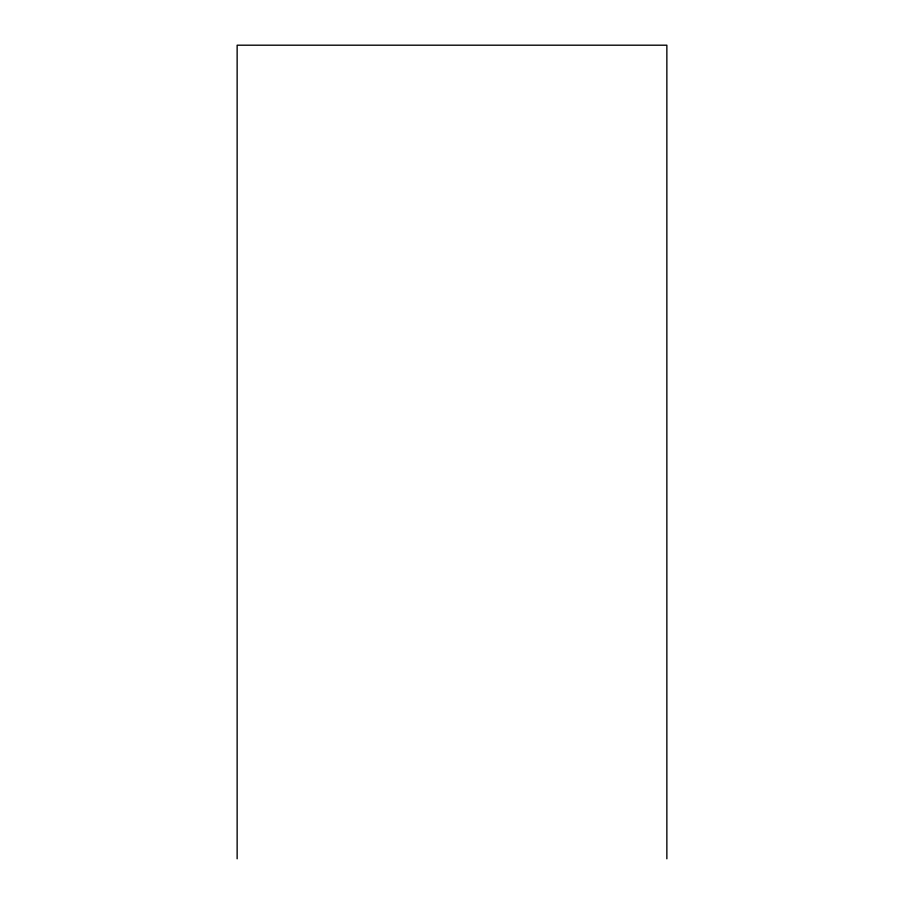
<?xml version="1.0" encoding="UTF-8"?>
<svg xmlns="http://www.w3.org/2000/svg" width="904" height="904" viewBox="0 0 904 904"><rect width="100%" height="100%" fill="white"/><g stroke="black" fill="none" stroke-linecap="round" stroke-linejoin="round"><path stroke-width="1.36" d="M666.858 858.8L666.858 45.2L237.142 45.2L237.142 858.8"/></g></svg>
